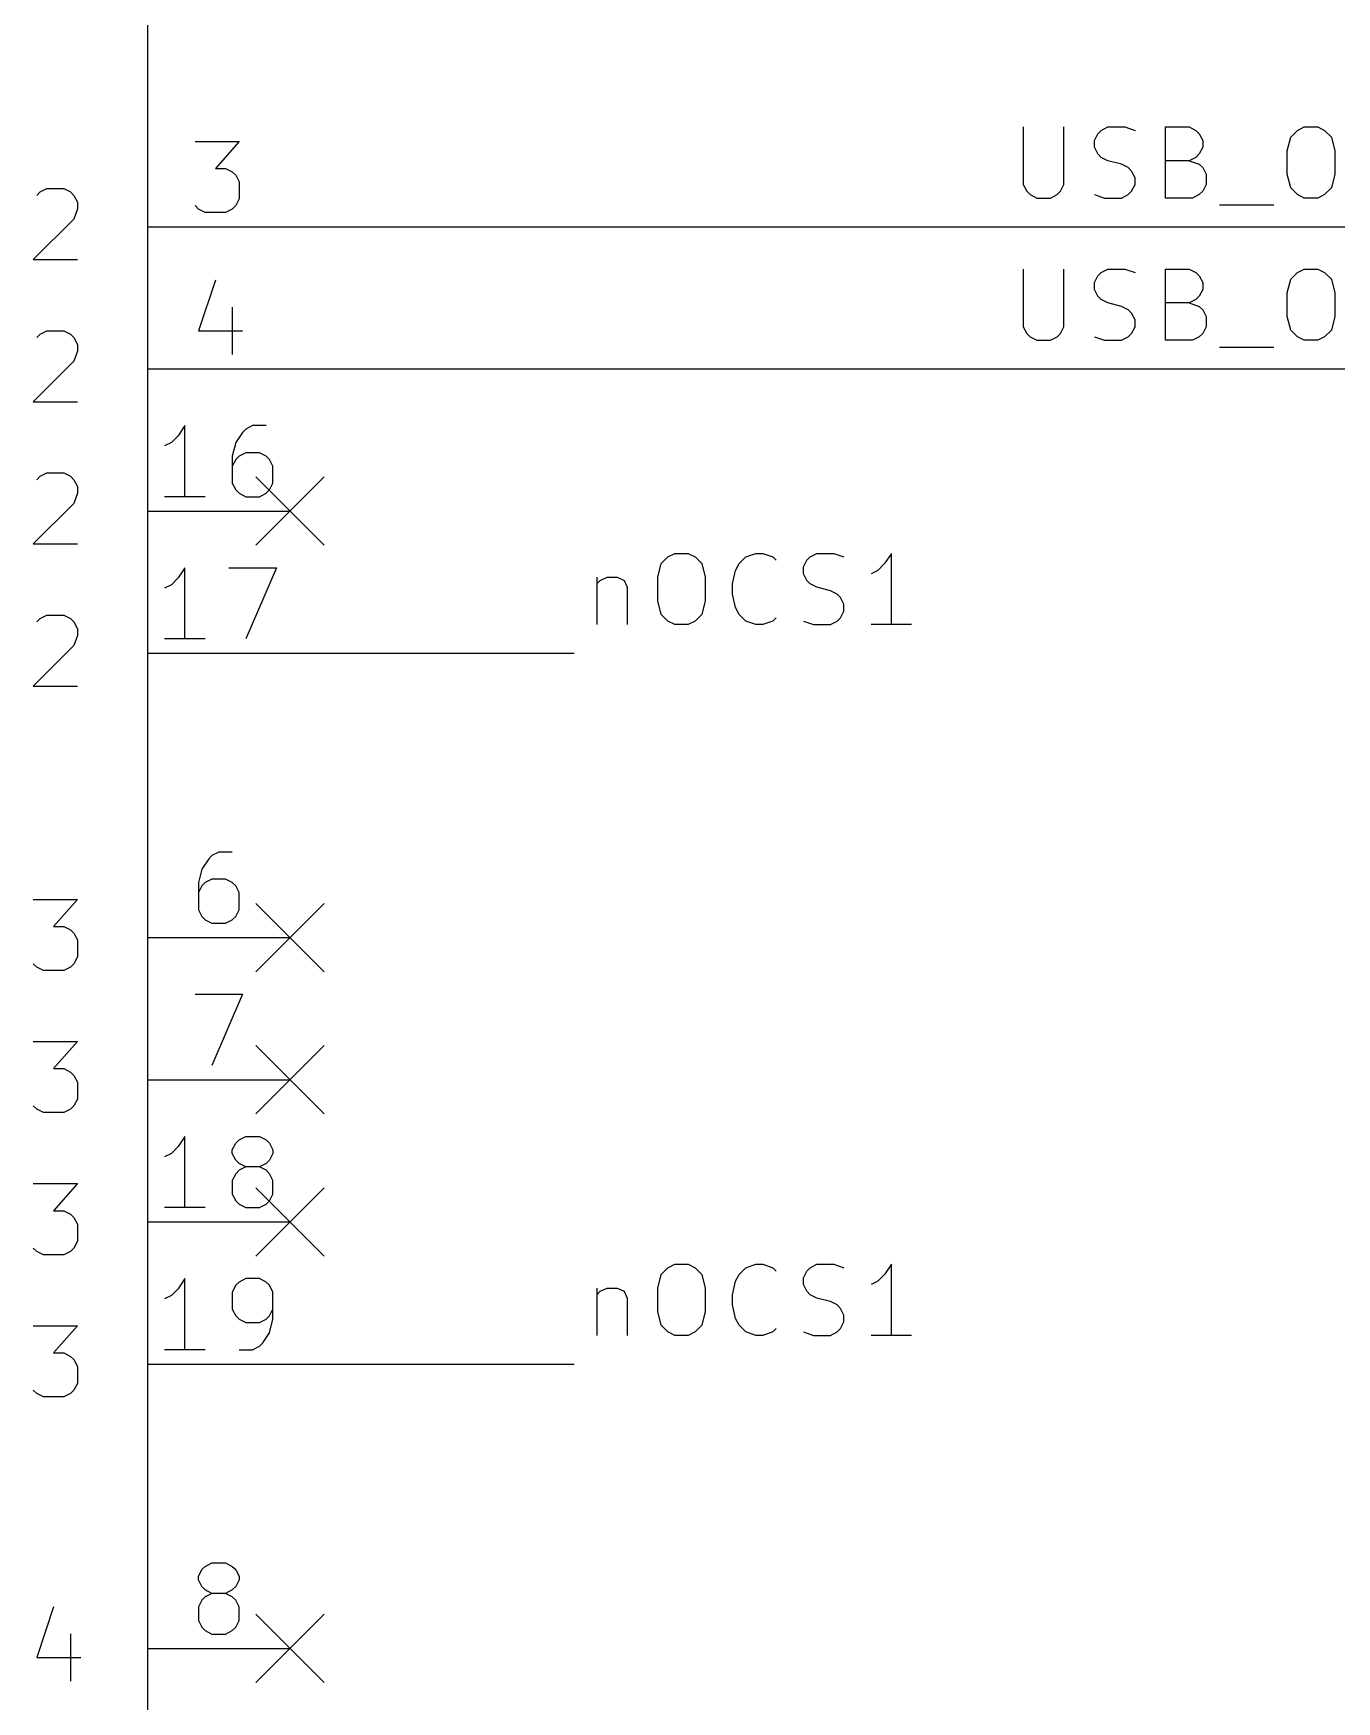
# Model space of a CAD drawing. Extents: x 0.4 to 11.3, y -7.9 to -0.4.
# Drawn here: x 8.22 to 9.136, y -4.887 to -3.714 of the extents above; entities that cross this region are included whole.
import ezdxf

# ---------------------------------------------------------------- set-up
doc = ezdxf.new("R2010")
doc.units = 0
doc.header["$MEASUREMENT"] = 0
for name, color, linetype in [('BLUE2', 5, 'CONTINUOUS'), ('CYAN2', 4, 'CONTINUOUS'), ('GRAY1', 251, 'CONTINUOUS'), ('GREEN3', 91, 'CONTINUOUS'), ('LYELLOW', 51, 'CONTINUOUS'), ('RED2', 1, 'CONTINUOUS'), ('RED3', 11, 'CONTINUOUS')]:
    doc.layers.add(name, color=color, linetype=linetype)

msp = doc.modelspace()

# ---------------------------------------------------------------- linework, layer by layer
at = {"layer": 'BLUE2', "linetype": 'CONTINUOUS'}
for p, q in [((8.376, -4.026), (8.424, -4.074)), ((8.424, -4.026), (8.376, -4.074)), ((8.376, -4.326), (8.424, -4.374)), ((8.424, -4.326), (8.376, -4.374)), ((8.376, -4.426), (8.424, -4.474)), ((8.424, -4.426), (8.376, -4.474)), ((8.376, -4.526), (8.424, -4.574)), ((8.424, -4.526), (8.376, -4.574)), ((8.376, -4.826), (8.424, -4.874)), ((8.424, -4.826), (8.376, -4.874))]:
    msp.add_line(p, q, dxfattribs=at)
at = {"layer": 'CYAN2', "linetype": 'CONTINUOUS'}
for p, q in [((8.2219, -3.8279), (8.2243, -3.8255)), ((8.2219, -3.8279), (8.2243, -3.8255)), ((8.2243, -3.8255), (8.229, -3.8231)), ((8.2243, -3.8255), (8.229, -3.8231)), ((8.229, -3.8231), (8.241, -3.8231)), ((8.229, -3.8231), (8.241, -3.8231)), ((8.241, -3.8231), (8.2457, -3.8255)), ((8.241, -3.8231), (8.2457, -3.8255)), ((8.2457, -3.8255), (8.2481, -3.8279)), ((8.2457, -3.8255), (8.2481, -3.8279)), ((8.2481, -3.8279), (8.2505, -3.8327)), ((8.2481, -3.8279), (8.2505, -3.8327)), ((8.2505, -3.8327), (8.2505, -3.8374)), ((8.2505, -3.8327), (8.2505, -3.8374)), ((8.2481, -3.8446), (8.2195, -3.8731)), ((8.2481, -3.8446), (8.2195, -3.8731)), ((8.2505, -3.8374), (8.2481, -3.8446)), ((8.2505, -3.8374), (8.2481, -3.8446)), ((8.2195, -3.8731), (8.2505, -3.8731)), ((8.2195, -3.8731), (8.2505, -3.8731)), ((8.2219, -3.9279), (8.2243, -3.9255)), ((8.2219, -3.9279), (8.2243, -3.9255)), ((8.2243, -3.9255), (8.229, -3.9231)), ((8.2243, -3.9255), (8.229, -3.9231)), ((8.229, -3.9231), (8.241, -3.9231)), ((8.229, -3.9231), (8.241, -3.9231)), ((8.241, -3.9231), (8.2457, -3.9255)), ((8.241, -3.9231), (8.2457, -3.9255)), ((8.2457, -3.9255), (8.2481, -3.9279)), ((8.2457, -3.9255), (8.2481, -3.9279)), ((8.2481, -3.9279), (8.2505, -3.9327)), ((8.2481, -3.9279), (8.2505, -3.9327)), ((8.2505, -3.9374), (8.2481, -3.9446)), ((8.2505, -3.9374), (8.2481, -3.9446)), ((8.2505, -3.9327), (8.2505, -3.9374)), ((8.2505, -3.9327), (8.2505, -3.9374)), ((8.2481, -3.9446), (8.2195, -3.9731)), ((8.2481, -3.9446), (8.2195, -3.9731)), ((8.2195, -3.9731), (8.2505, -3.9731)), ((8.2195, -3.9731), (8.2505, -3.9731)), ((8.2243, -4.0255), (8.229, -4.0231)), ((8.2243, -4.0255), (8.229, -4.0231)), ((8.229, -4.0231), (8.241, -4.0231)), ((8.229, -4.0231), (8.241, -4.0231)), ((8.241, -4.0231), (8.2457, -4.0255)), ((8.241, -4.0231), (8.2457, -4.0255)), ((8.2219, -4.0279), (8.2243, -4.0255)), ((8.2219, -4.0279), (8.2243, -4.0255)), ((8.2457, -4.0255), (8.2481, -4.0279)), ((8.2457, -4.0255), (8.2481, -4.0279)), ((8.2481, -4.0279), (8.2505, -4.0327)), ((8.2481, -4.0279), (8.2505, -4.0327)), ((8.2505, -4.0327), (8.2505, -4.0374)), ((8.2505, -4.0327), (8.2505, -4.0374)), ((8.2481, -4.0446), (8.2195, -4.0731)), ((8.2481, -4.0446), (8.2195, -4.0731)), ((8.2505, -4.0374), (8.2481, -4.0446)), ((8.2505, -4.0374), (8.2481, -4.0446)), ((8.2195, -4.0731), (8.2505, -4.0731)), ((8.2195, -4.0731), (8.2505, -4.0731)), ((8.2219, -4.1279), (8.2243, -4.1255)), ((8.2219, -4.1279), (8.2243, -4.1255)), ((8.2243, -4.1255), (8.229, -4.1231)), ((8.2243, -4.1255), (8.229, -4.1231)), ((8.229, -4.1231), (8.241, -4.1231)), ((8.229, -4.1231), (8.241, -4.1231)), ((8.241, -4.1231), (8.2457, -4.1255)), ((8.241, -4.1231), (8.2457, -4.1255)), ((8.2457, -4.1255), (8.2481, -4.1279)), ((8.2457, -4.1255), (8.2481, -4.1279)), ((8.2481, -4.1279), (8.2505, -4.1327)), ((8.2481, -4.1279), (8.2505, -4.1327)), ((8.2505, -4.1374), (8.2481, -4.1446)), ((8.2505, -4.1374), (8.2481, -4.1446)), ((8.2505, -4.1327), (8.2505, -4.1374)), ((8.2505, -4.1327), (8.2505, -4.1374)), ((8.2481, -4.1446), (8.2195, -4.1731)), ((8.2481, -4.1446), (8.2195, -4.1731)), ((8.2195, -4.1731), (8.2505, -4.1731)), ((8.2195, -4.1731), (8.2505, -4.1731)), ((8.2195, -4.3231), (8.2505, -4.3231)), ((8.2195, -4.3231), (8.2505, -4.3231)), ((8.2505, -4.3231), (8.2338, -4.3422)), ((8.2505, -4.3231), (8.2338, -4.3422)), ((8.2338, -4.3422), (8.241, -4.3422)), ((8.2338, -4.3422), (8.241, -4.3422)), ((8.241, -4.3422), (8.2457, -4.3446)), ((8.241, -4.3422), (8.2457, -4.3446)), ((8.2457, -4.3446), (8.2481, -4.3469)), ((8.2457, -4.3446), (8.2481, -4.3469)), ((8.2481, -4.3469), (8.2505, -4.3517)), ((8.2481, -4.3469), (8.2505, -4.3517)), ((8.2505, -4.3517), (8.2505, -4.3636)), ((8.2505, -4.3517), (8.2505, -4.3636)), ((8.2505, -4.3636), (8.2481, -4.3684)), ((8.2505, -4.3636), (8.2481, -4.3684)), ((8.2219, -4.3708), (8.2195, -4.3684)), ((8.2219, -4.3708), (8.2195, -4.3684)), ((8.2267, -4.3731), (8.2219, -4.3708)), ((8.2267, -4.3731), (8.2219, -4.3708)), ((8.241, -4.3731), (8.2267, -4.3731)), ((8.241, -4.3731), (8.2267, -4.3731)), ((8.2457, -4.3708), (8.241, -4.3731)), ((8.2457, -4.3708), (8.241, -4.3731)), ((8.2481, -4.3684), (8.2457, -4.3708)), ((8.2481, -4.3684), (8.2457, -4.3708)), ((8.2195, -4.4231), (8.2505, -4.4231)), ((8.2195, -4.4231), (8.2505, -4.4231)), ((8.2505, -4.4231), (8.2338, -4.4422)), ((8.2505, -4.4231), (8.2338, -4.4422)), ((8.2338, -4.4422), (8.241, -4.4422)), ((8.2338, -4.4422), (8.241, -4.4422)), ((8.241, -4.4422), (8.2457, -4.4446)), ((8.241, -4.4422), (8.2457, -4.4446)), ((8.2457, -4.4446), (8.2481, -4.4469)), ((8.2457, -4.4446), (8.2481, -4.4469)), ((8.2481, -4.4469), (8.2505, -4.4517)), ((8.2481, -4.4469), (8.2505, -4.4517)), ((8.2505, -4.4517), (8.2505, -4.4636)), ((8.2505, -4.4517), (8.2505, -4.4636)), ((8.2219, -4.4708), (8.2195, -4.4684)), ((8.2219, -4.4708), (8.2195, -4.4684)), ((8.2267, -4.4731), (8.2219, -4.4708)), ((8.2267, -4.4731), (8.2219, -4.4708)), ((8.2457, -4.4708), (8.241, -4.4731)), ((8.2457, -4.4708), (8.241, -4.4731)), ((8.2481, -4.4684), (8.2457, -4.4708)), ((8.2481, -4.4684), (8.2457, -4.4708)), ((8.2505, -4.4636), (8.2481, -4.4684)), ((8.2505, -4.4636), (8.2481, -4.4684)), ((8.241, -4.4731), (8.2267, -4.4731)), ((8.241, -4.4731), (8.2267, -4.4731)), ((8.2195, -4.5231), (8.2505, -4.5231)), ((8.2195, -4.5231), (8.2505, -4.5231)), ((8.2505, -4.5231), (8.2338, -4.5422)), ((8.2505, -4.5231), (8.2338, -4.5422)), ((8.2338, -4.5422), (8.241, -4.5422)), ((8.2338, -4.5422), (8.241, -4.5422)), ((8.241, -4.5422), (8.2457, -4.5446)), ((8.241, -4.5422), (8.2457, -4.5446)), ((8.2457, -4.5446), (8.2481, -4.5469)), ((8.2457, -4.5446), (8.2481, -4.5469)), ((8.2481, -4.5469), (8.2505, -4.5517)), ((8.2481, -4.5469), (8.2505, -4.5517)), ((8.2505, -4.5517), (8.2505, -4.5636)), ((8.2505, -4.5517), (8.2505, -4.5636)), ((8.2505, -4.5636), (8.2481, -4.5684)), ((8.2505, -4.5636), (8.2481, -4.5684)), ((8.2219, -4.5708), (8.2195, -4.5684)), ((8.2219, -4.5708), (8.2195, -4.5684)), ((8.2267, -4.5731), (8.2219, -4.5708)), ((8.2267, -4.5731), (8.2219, -4.5708)), ((8.241, -4.5731), (8.2267, -4.5731)), ((8.241, -4.5731), (8.2267, -4.5731)), ((8.2457, -4.5708), (8.241, -4.5731)), ((8.2457, -4.5708), (8.241, -4.5731)), ((8.2481, -4.5684), (8.2457, -4.5708)), ((8.2481, -4.5684), (8.2457, -4.5708)), ((8.2195, -4.6231), (8.2505, -4.6231)), ((8.2195, -4.6231), (8.2505, -4.6231)), ((8.2505, -4.6231), (8.2338, -4.6422)), ((8.2505, -4.6231), (8.2338, -4.6422)), ((8.2338, -4.6422), (8.241, -4.6422)), ((8.2338, -4.6422), (8.241, -4.6422)), ((8.241, -4.6422), (8.2457, -4.6446)), ((8.241, -4.6422), (8.2457, -4.6446)), ((8.2457, -4.6446), (8.2481, -4.6469)), ((8.2457, -4.6446), (8.2481, -4.6469)), ((8.2481, -4.6469), (8.2505, -4.6517)), ((8.2481, -4.6469), (8.2505, -4.6517)), ((8.2505, -4.6517), (8.2505, -4.6636)), ((8.2505, -4.6517), (8.2505, -4.6636)), ((8.2219, -4.6708), (8.2195, -4.6684)), ((8.2219, -4.6708), (8.2195, -4.6684)), ((8.2481, -4.6684), (8.2457, -4.6708)), ((8.2481, -4.6684), (8.2457, -4.6708)), ((8.2505, -4.6636), (8.2481, -4.6684)), ((8.2505, -4.6636), (8.2481, -4.6684)), ((8.2267, -4.6731), (8.2219, -4.6708)), ((8.2267, -4.6731), (8.2219, -4.6708)), ((8.241, -4.6731), (8.2267, -4.6731)), ((8.241, -4.6731), (8.2267, -4.6731)), ((8.2457, -4.6708), (8.241, -4.6731)), ((8.2457, -4.6708), (8.241, -4.6731)), ((8.2338, -4.8208), (8.2219, -4.8565)), ((8.2338, -4.8208), (8.2219, -4.8565)), ((8.2457, -4.8398), (8.2457, -4.8731)), ((8.2457, -4.8398), (8.2457, -4.8731)), ((8.2219, -4.8565), (8.2529, -4.8565)), ((8.2219, -4.8565), (8.2529, -4.8565))]:
    msp.add_line(p, q, dxfattribs=at)
at = {"layer": 'GRAY1', "linetype": 'CONTINUOUS'}
for p, q in [((8.916, -3.7798), (8.916, -3.8203)), ((8.9446, -3.8203), (8.9446, -3.7798)), ((8.966, -3.7893), (8.9684, -3.7846)), ((8.966, -3.7941), (8.966, -3.7893)), ((8.9684, -3.7846), (8.9708, -3.7822)), ((8.9708, -3.7822), (8.9755, -3.7798)), ((8.9755, -3.7798), (8.9874, -3.7798)), ((8.9874, -3.7798), (8.9946, -3.7822)), ((9.016, -3.8298), (9.016, -3.7798)), ((9.016, -3.7798), (9.0327, -3.7798)), ((9.0327, -3.7798), (9.0374, -3.7822)), ((9.0374, -3.7822), (9.0398, -3.7846)), ((9.0398, -3.7846), (9.0422, -3.7893)), ((9.0422, -3.7893), (9.0422, -3.7941)), ((9.1017, -3.7965), (9.1041, -3.7869)), ((9.1041, -3.7869), (9.1089, -3.7822)), ((9.1089, -3.7822), (9.1136, -3.7798)), ((9.1136, -3.7798), (9.1232, -3.7798)), ((9.1232, -3.7798), (9.1279, -3.7822)), ((9.1279, -3.7822), (9.1327, -3.7869)), ((9.1327, -3.7869), (9.1351, -3.7965)), ((8.9684, -3.7988), (8.966, -3.7941)), ((8.9708, -3.8012), (8.9684, -3.7988)), ((8.9755, -3.8036), (8.9708, -3.8012)), ((9.0374, -3.8012), (9.0327, -3.8036)), ((9.0398, -3.7988), (9.0374, -3.8012)), ((9.0422, -3.7941), (9.0398, -3.7988)), ((9.1017, -3.8131), (9.1017, -3.7965)), ((9.1351, -3.7965), (9.1351, -3.8131)), ((8.9851, -3.806), (8.9755, -3.8036)), ((8.9898, -3.8084), (8.9851, -3.806)), ((8.9922, -3.8108), (8.9898, -3.8084)), ((8.9946, -3.8155), (8.9922, -3.8108)), ((9.0327, -3.8036), (9.016, -3.8036)), ((9.0327, -3.8036), (9.0398, -3.806)), ((9.0398, -3.806), (9.0422, -3.8084)), ((9.0422, -3.8084), (9.0446, -3.8131)), ((9.0446, -3.8131), (9.0446, -3.8203)), ((9.1041, -3.8227), (9.1017, -3.8131)), ((9.1351, -3.8131), (9.1327, -3.8227)), ((8.916, -3.8203), (8.9184, -3.825)), ((8.9184, -3.825), (8.9208, -3.8274)), ((8.9398, -3.8274), (8.9422, -3.825)), ((8.9422, -3.825), (8.9446, -3.8203)), ((8.9898, -3.8274), (8.9922, -3.825)), ((8.9922, -3.825), (8.9946, -3.8203)), ((8.9946, -3.8203), (8.9946, -3.8155)), ((9.0422, -3.825), (9.0398, -3.8274)), ((9.0446, -3.8203), (9.0422, -3.825)), ((9.1089, -3.8274), (9.1041, -3.8227)), ((9.1327, -3.8227), (9.1279, -3.8274)), ((8.9208, -3.8274), (8.9255, -3.8298)), ((8.9255, -3.8298), (8.9351, -3.8298)), ((8.9351, -3.8298), (8.9398, -3.8274)), ((8.966, -3.8274), (8.9732, -3.8298)), ((8.9732, -3.8298), (8.9851, -3.8298)), ((8.9851, -3.8298), (8.9898, -3.8274)), ((9.0351, -3.8298), (9.016, -3.8298)), ((9.0398, -3.8274), (9.0351, -3.8298)), ((9.0541, -3.8346), (9.0922, -3.8346)), ((9.1136, -3.8298), (9.1089, -3.8274)), ((9.1232, -3.8298), (9.1136, -3.8298)), ((9.1279, -3.8274), (9.1232, -3.8298)), ((8.916, -3.8798), (8.916, -3.9203)), ((8.9446, -3.9203), (8.9446, -3.8798)), ((8.9684, -3.8846), (8.9708, -3.8822)), ((8.9708, -3.8822), (8.9755, -3.8798)), ((8.9755, -3.8798), (8.9874, -3.8798)), ((8.9874, -3.8798), (8.9946, -3.8822)), ((9.016, -3.9298), (9.016, -3.8798)), ((9.016, -3.8798), (9.0327, -3.8798)), ((9.0327, -3.8798), (9.0374, -3.8822)), ((9.0374, -3.8822), (9.0398, -3.8846)), ((9.1041, -3.8869), (9.1089, -3.8822)), ((9.1089, -3.8822), (9.1136, -3.8798)), ((9.1136, -3.8798), (9.1232, -3.8798)), ((9.1232, -3.8798), (9.1279, -3.8822)), ((9.1279, -3.8822), (9.1327, -3.8869)), ((8.966, -3.8893), (8.9684, -3.8846)), ((8.966, -3.8941), (8.966, -3.8893)), ((8.9684, -3.8988), (8.966, -3.8941)), ((9.0398, -3.8846), (9.0422, -3.8893)), ((9.0422, -3.8941), (9.0398, -3.8988)), ((9.0422, -3.8893), (9.0422, -3.8941)), ((9.1017, -3.8965), (9.1041, -3.8869)), ((9.1327, -3.8869), (9.1351, -3.8965)), ((8.9708, -3.9012), (8.9684, -3.8988)), ((8.9755, -3.9036), (8.9708, -3.9012)), ((8.9851, -3.906), (8.9755, -3.9036)), ((8.9898, -3.9084), (8.9851, -3.906)), ((9.0327, -3.9036), (9.016, -3.9036)), ((9.0374, -3.9012), (9.0327, -3.9036)), ((9.0327, -3.9036), (9.0398, -3.906)), ((9.0398, -3.8988), (9.0374, -3.9012)), ((9.0398, -3.906), (9.0422, -3.9084)), ((9.1017, -3.9131), (9.1017, -3.8965)), ((9.1351, -3.8965), (9.1351, -3.9131)), ((8.9922, -3.9108), (8.9898, -3.9084)), ((8.9946, -3.9155), (8.9922, -3.9108)), ((8.9946, -3.9203), (8.9946, -3.9155)), ((9.0422, -3.9084), (9.0446, -3.9131)), ((9.0446, -3.9131), (9.0446, -3.9203)), ((9.1041, -3.9227), (9.1017, -3.9131)), ((9.1351, -3.9131), (9.1327, -3.9227)), ((8.916, -3.9203), (8.9184, -3.925)), ((8.9184, -3.925), (8.9208, -3.9274)), ((8.9208, -3.9274), (8.9255, -3.9298)), ((8.9255, -3.9298), (8.9351, -3.9298)), ((8.9351, -3.9298), (8.9398, -3.9274)), ((8.9398, -3.9274), (8.9422, -3.925)), ((8.9422, -3.925), (8.9446, -3.9203)), ((8.966, -3.9274), (8.9732, -3.9298)), ((8.9732, -3.9298), (8.9851, -3.9298)), ((8.9851, -3.9298), (8.9898, -3.9274)), ((8.9898, -3.9274), (8.9922, -3.925)), ((8.9922, -3.925), (8.9946, -3.9203)), ((9.0351, -3.9298), (9.016, -3.9298)), ((9.0398, -3.9274), (9.0351, -3.9298)), ((9.0422, -3.925), (9.0398, -3.9274)), ((9.0446, -3.9203), (9.0422, -3.925)), ((9.1089, -3.9274), (9.1041, -3.9227)), ((9.1136, -3.9298), (9.1089, -3.9274)), ((9.1232, -3.9298), (9.1136, -3.9298)), ((9.1279, -3.9274), (9.1232, -3.9298)), ((9.1327, -3.9227), (9.1279, -3.9274)), ((9.0541, -3.9346), (9.0922, -3.9346)), ((8.6612, -4.0869), (8.666, -4.0822)), ((8.666, -4.0822), (8.6708, -4.0798)), ((8.6708, -4.0798), (8.6803, -4.0798)), ((8.6803, -4.0798), (8.6851, -4.0822)), ((8.6851, -4.0822), (8.6898, -4.0869)), ((8.716, -4.0869), (8.7208, -4.0822)), ((8.7208, -4.0822), (8.7279, -4.0798)), ((8.7279, -4.0798), (8.7327, -4.0798)), ((8.7327, -4.0798), (8.7398, -4.0822)), ((8.7398, -4.0822), (8.7422, -4.0846)), ((8.7636, -4.0846), (8.766, -4.0822)), ((8.766, -4.0822), (8.7708, -4.0798)), ((8.7708, -4.0798), (8.7827, -4.0798)), ((8.7827, -4.0798), (8.7898, -4.0822)), ((8.8232, -4.0798), (8.8184, -4.0869)), ((8.8232, -4.1298), (8.8232, -4.0798)), ((8.6589, -4.0965), (8.6612, -4.0869)), ((8.6898, -4.0869), (8.6922, -4.0965)), ((8.7113, -4.1012), (8.7136, -4.0917)), ((8.7136, -4.0917), (8.716, -4.0869)), ((8.7613, -4.0893), (8.7636, -4.0846)), ((8.7613, -4.0941), (8.7613, -4.0893)), ((8.7636, -4.0988), (8.7613, -4.0941)), ((8.8136, -4.0917), (8.8089, -4.0941)), ((8.8184, -4.0869), (8.8136, -4.0917)), ((8.616, -4.0965), (8.616, -4.1298)), ((8.616, -4.1012), (8.6184, -4.0988)), ((8.6184, -4.0988), (8.6232, -4.0965)), ((8.6232, -4.0965), (8.6303, -4.0965)), ((8.6303, -4.0965), (8.6351, -4.0988)), ((8.6351, -4.0988), (8.6374, -4.1036)), ((8.6374, -4.1036), (8.6374, -4.1298)), ((8.6589, -4.1131), (8.6589, -4.0965)), ((8.6922, -4.0965), (8.6922, -4.1131)), ((8.7113, -4.1084), (8.7113, -4.1012)), ((8.766, -4.1012), (8.7636, -4.0988)), ((8.7708, -4.1036), (8.766, -4.1012)), ((8.7803, -4.106), (8.7708, -4.1036)), ((8.7851, -4.1084), (8.7803, -4.106)), ((8.6612, -4.1227), (8.6589, -4.1131)), ((8.6922, -4.1131), (8.6898, -4.1227)), ((8.7136, -4.1179), (8.7113, -4.1084)), ((8.716, -4.1227), (8.7136, -4.1179)), ((8.7874, -4.1108), (8.7851, -4.1084)), ((8.7898, -4.1155), (8.7874, -4.1108)), ((8.7898, -4.1203), (8.7898, -4.1155)), ((8.666, -4.1274), (8.6612, -4.1227)), ((8.6708, -4.1298), (8.666, -4.1274)), ((8.6803, -4.1298), (8.6708, -4.1298)), ((8.6851, -4.1274), (8.6803, -4.1298)), ((8.6898, -4.1227), (8.6851, -4.1274)), ((8.7208, -4.1274), (8.716, -4.1227)), ((8.7279, -4.1298), (8.7208, -4.1274)), ((8.7327, -4.1298), (8.7279, -4.1298)), ((8.7398, -4.1274), (8.7327, -4.1298)), ((8.7422, -4.125), (8.7398, -4.1274)), ((8.7613, -4.1274), (8.7684, -4.1298)), ((8.7684, -4.1298), (8.7803, -4.1298)), ((8.7803, -4.1298), (8.7851, -4.1274)), ((8.7851, -4.1274), (8.7874, -4.125)), ((8.7874, -4.125), (8.7898, -4.1203)), ((8.8374, -4.1298), (8.8089, -4.1298)), ((8.6589, -4.5965), (8.6612, -4.5869)), ((8.6612, -4.5869), (8.666, -4.5822)), ((8.666, -4.5822), (8.6708, -4.5798)), ((8.6708, -4.5798), (8.6803, -4.5798)), ((8.6803, -4.5798), (8.6851, -4.5822)), ((8.6851, -4.5822), (8.6898, -4.5869)), ((8.6898, -4.5869), (8.6922, -4.5965)), ((8.7136, -4.5917), (8.716, -4.5869)), ((8.716, -4.5869), (8.7208, -4.5822)), ((8.7208, -4.5822), (8.7279, -4.5798)), ((8.7279, -4.5798), (8.7327, -4.5798)), ((8.7327, -4.5798), (8.7398, -4.5822)), ((8.7398, -4.5822), (8.7422, -4.5846)), ((8.7613, -4.5893), (8.7636, -4.5846)), ((8.7636, -4.5846), (8.766, -4.5822)), ((8.766, -4.5822), (8.7708, -4.5798)), ((8.7708, -4.5798), (8.7827, -4.5798)), ((8.7827, -4.5798), (8.7898, -4.5822)), ((8.8184, -4.5869), (8.8136, -4.5917)), ((8.8232, -4.5798), (8.8184, -4.5869)), ((8.8232, -4.6298), (8.8232, -4.5798)), ((8.616, -4.5965), (8.616, -4.6298)), ((8.616, -4.6012), (8.6184, -4.5988)), ((8.6184, -4.5988), (8.6232, -4.5965)), ((8.6232, -4.5965), (8.6303, -4.5965)), ((8.6303, -4.5965), (8.6351, -4.5988)), ((8.6351, -4.5988), (8.6374, -4.6036)), ((8.6589, -4.6131), (8.6589, -4.5965)), ((8.6922, -4.5965), (8.6922, -4.6131)), ((8.7113, -4.6012), (8.7136, -4.5917)), ((8.7613, -4.5941), (8.7613, -4.5893)), ((8.7636, -4.5988), (8.7613, -4.5941)), ((8.766, -4.6012), (8.7636, -4.5988)), ((8.8136, -4.5917), (8.8089, -4.5941)), ((8.6374, -4.6036), (8.6374, -4.6298)), ((8.7113, -4.6084), (8.7113, -4.6012)), ((8.7136, -4.6179), (8.7113, -4.6084)), ((8.7708, -4.6036), (8.766, -4.6012)), ((8.7803, -4.606), (8.7708, -4.6036)), ((8.7851, -4.6084), (8.7803, -4.606)), ((8.7874, -4.6108), (8.7851, -4.6084)), ((8.7898, -4.6155), (8.7874, -4.6108)), ((8.6612, -4.6227), (8.6589, -4.6131)), ((8.666, -4.6274), (8.6612, -4.6227)), ((8.6898, -4.6227), (8.6851, -4.6274)), ((8.6922, -4.6131), (8.6898, -4.6227)), ((8.716, -4.6227), (8.7136, -4.6179)), ((8.7208, -4.6274), (8.716, -4.6227)), ((8.7874, -4.625), (8.7898, -4.6203)), ((8.7898, -4.6203), (8.7898, -4.6155)), ((8.6708, -4.6298), (8.666, -4.6274)), ((8.6803, -4.6298), (8.6708, -4.6298)), ((8.6851, -4.6274), (8.6803, -4.6298)), ((8.7279, -4.6298), (8.7208, -4.6274)), ((8.7327, -4.6298), (8.7279, -4.6298)), ((8.7398, -4.6274), (8.7327, -4.6298)), ((8.7422, -4.625), (8.7398, -4.6274)), ((8.7613, -4.6274), (8.7684, -4.6298)), ((8.7684, -4.6298), (8.7803, -4.6298)), ((8.7803, -4.6298), (8.7851, -4.6274)), ((8.7851, -4.6274), (8.7874, -4.625)), ((8.8374, -4.6298), (8.8089, -4.6298))]:
    msp.add_line(p, q, dxfattribs=at)
at = {"layer": 'GREEN3', "linetype": 'CONTINUOUS'}
for p, q in [((8.4, -3.85), (9.6, -3.85)), ((8.4, -3.95), (9.5, -3.95)), ((8.4, -4.15), (8.6, -4.15)), ((8.4, -4.65), (8.6, -4.65))]:
    msp.add_line(p, q, dxfattribs=at)
at = {"layer": 'LYELLOW', "linetype": 'CONTINUOUS'}
msp.add_line((8.3, -5.65), (8.3, -2.85), dxfattribs=at)
at = {"layer": 'RED2', "linetype": 'CONTINUOUS'}
for p, q in [((8.3, -5.65), (8.3, -2.85)), ((8.3, -3.85), (8.4, -3.85)), ((8.3, -3.85), (8.4, -3.85)), ((8.3, -3.95), (8.4, -3.95)), ((8.3, -3.95), (8.4, -3.95)), ((8.3, -4.05), (8.4, -4.05)), ((8.3, -4.05), (8.4, -4.05)), ((8.3, -4.15), (8.4, -4.15)), ((8.3, -4.15), (8.4, -4.15)), ((8.3, -4.35), (8.4, -4.35)), ((8.3, -4.35), (8.4, -4.35)), ((8.3, -4.45), (8.4, -4.45)), ((8.3, -4.45), (8.4, -4.45)), ((8.3, -4.55), (8.4, -4.55)), ((8.3, -4.55), (8.4, -4.55)), ((8.3, -4.65), (8.4, -4.65)), ((8.3, -4.65), (8.4, -4.65)), ((8.3, -4.85), (8.4, -4.85)), ((8.3, -4.85), (8.4, -4.85))]:
    msp.add_line(p, q, dxfattribs=at)
at = {"layer": 'RED3', "linetype": 'CONTINUOUS'}
for p, q in [((8.3333, -3.7899), (8.3643, -3.7899)), ((8.3333, -3.7899), (8.3643, -3.7899)), ((8.3643, -3.7899), (8.3476, -3.8089)), ((8.3643, -3.7899), (8.3476, -3.8089)), ((8.3476, -3.8089), (8.3548, -3.8089)), ((8.3476, -3.8089), (8.3548, -3.8089)), ((8.3548, -3.8089), (8.3595, -3.8113)), ((8.3548, -3.8089), (8.3595, -3.8113)), ((8.3595, -3.8113), (8.3619, -3.8137)), ((8.3595, -3.8113), (8.3619, -3.8137)), ((8.3619, -3.8137), (8.3643, -3.8184)), ((8.3619, -3.8137), (8.3643, -3.8184)), ((8.3643, -3.8184), (8.3643, -3.8304)), ((8.3643, -3.8184), (8.3643, -3.8304)), ((8.3357, -3.8375), (8.3333, -3.8351)), ((8.3357, -3.8375), (8.3333, -3.8351)), ((8.3619, -3.8351), (8.3595, -3.8375)), ((8.3619, -3.8351), (8.3595, -3.8375)), ((8.3643, -3.8304), (8.3619, -3.8351)), ((8.3643, -3.8304), (8.3619, -3.8351)), ((8.3405, -3.8399), (8.3357, -3.8375)), ((8.3405, -3.8399), (8.3357, -3.8375)), ((8.3548, -3.8399), (8.3405, -3.8399)), ((8.3548, -3.8399), (8.3405, -3.8399)), ((8.3595, -3.8375), (8.3548, -3.8399)), ((8.3595, -3.8375), (8.3548, -3.8399)), ((8.3476, -3.8875), (8.3357, -3.9232)), ((8.3476, -3.8875), (8.3357, -3.9232)), ((8.3595, -3.9065), (8.3595, -3.9399)), ((8.3595, -3.9065), (8.3595, -3.9399)), ((8.3357, -3.9232), (8.3667, -3.9232)), ((8.3357, -3.9232), (8.3667, -3.9232)), ((8.3262, -3.9899), (8.3214, -3.997)), ((8.3262, -3.9899), (8.3214, -3.997)), ((8.3262, -4.0399), (8.3262, -3.9899)), ((8.3262, -4.0399), (8.3262, -3.9899)), ((8.3738, -3.9899), (8.369, -3.9923)), ((8.3738, -3.9899), (8.369, -3.9923)), ((8.3833, -3.9899), (8.3738, -3.9899)), ((8.3833, -3.9899), (8.3738, -3.9899)), ((8.3214, -3.997), (8.3167, -4.0018)), ((8.3214, -3.997), (8.3167, -4.0018)), ((8.3667, -3.9946), (8.3619, -4.0018)), ((8.3667, -3.9946), (8.3619, -4.0018)), ((8.369, -3.9923), (8.3667, -3.9946)), ((8.369, -3.9923), (8.3667, -3.9946)), ((8.3167, -4.0018), (8.3119, -4.0042)), ((8.3167, -4.0018), (8.3119, -4.0042)), ((8.3619, -4.0018), (8.3595, -4.0113)), ((8.3619, -4.0018), (8.3595, -4.0113)), ((8.3595, -4.0113), (8.3595, -4.0304)), ((8.3595, -4.0113), (8.3595, -4.0304)), ((8.3643, -4.0113), (8.3619, -4.0137)), ((8.3643, -4.0113), (8.3619, -4.0137)), ((8.369, -4.0089), (8.3643, -4.0113)), ((8.369, -4.0089), (8.3643, -4.0113)), ((8.3786, -4.0089), (8.369, -4.0089)), ((8.3786, -4.0089), (8.369, -4.0089)), ((8.3833, -4.0113), (8.3786, -4.0089)), ((8.3833, -4.0113), (8.3786, -4.0089)), ((8.3857, -4.0137), (8.3833, -4.0113)), ((8.3857, -4.0137), (8.3833, -4.0113)), ((8.3619, -4.0137), (8.3595, -4.0184)), ((8.3619, -4.0137), (8.3595, -4.0184)), ((8.3881, -4.0184), (8.3857, -4.0137)), ((8.3881, -4.0184), (8.3857, -4.0137)), ((8.3881, -4.0304), (8.3881, -4.0184)), ((8.3881, -4.0304), (8.3881, -4.0184)), ((8.3595, -4.0304), (8.3619, -4.0351)), ((8.3595, -4.0304), (8.3619, -4.0351)), ((8.3619, -4.0351), (8.3643, -4.0375)), ((8.3619, -4.0351), (8.3643, -4.0375)), ((8.3833, -4.0375), (8.3857, -4.0351)), ((8.3833, -4.0375), (8.3857, -4.0351)), ((8.3857, -4.0351), (8.3881, -4.0304)), ((8.3857, -4.0351), (8.3881, -4.0304)), ((8.3405, -4.0399), (8.3119, -4.0399)), ((8.3405, -4.0399), (8.3119, -4.0399)), ((8.3643, -4.0375), (8.369, -4.0399)), ((8.3643, -4.0375), (8.369, -4.0399)), ((8.369, -4.0399), (8.3786, -4.0399)), ((8.369, -4.0399), (8.3786, -4.0399)), ((8.3786, -4.0399), (8.3833, -4.0375)), ((8.3786, -4.0399), (8.3833, -4.0375)), ((8.3262, -4.0899), (8.3214, -4.097)), ((8.3262, -4.0899), (8.3214, -4.097)), ((8.3262, -4.1399), (8.3262, -4.0899)), ((8.3262, -4.1399), (8.3262, -4.0899)), ((8.3571, -4.0899), (8.3905, -4.0899)), ((8.3571, -4.0899), (8.3905, -4.0899)), ((8.3905, -4.0899), (8.369, -4.1399)), ((8.3905, -4.0899), (8.369, -4.1399)), ((8.3167, -4.1018), (8.3119, -4.1042)), ((8.3167, -4.1018), (8.3119, -4.1042)), ((8.3214, -4.097), (8.3167, -4.1018)), ((8.3214, -4.097), (8.3167, -4.1018)), ((8.3405, -4.1399), (8.3119, -4.1399)), ((8.3405, -4.1399), (8.3119, -4.1399)), ((8.3429, -4.2946), (8.3381, -4.3018)), ((8.3429, -4.2946), (8.3381, -4.3018)), ((8.3452, -4.2923), (8.3429, -4.2946)), ((8.3452, -4.2923), (8.3429, -4.2946)), ((8.35, -4.2899), (8.3452, -4.2923)), ((8.35, -4.2899), (8.3452, -4.2923)), ((8.3595, -4.2899), (8.35, -4.2899)), ((8.3595, -4.2899), (8.35, -4.2899)), ((8.3381, -4.3018), (8.3357, -4.3113)), ((8.3381, -4.3018), (8.3357, -4.3113)), ((8.3357, -4.3113), (8.3357, -4.3304)), ((8.3357, -4.3113), (8.3357, -4.3304)), ((8.3381, -4.3137), (8.3357, -4.3184)), ((8.3381, -4.3137), (8.3357, -4.3184)), ((8.3405, -4.3113), (8.3381, -4.3137)), ((8.3405, -4.3113), (8.3381, -4.3137)), ((8.3452, -4.3089), (8.3405, -4.3113)), ((8.3452, -4.3089), (8.3405, -4.3113)), ((8.3548, -4.3089), (8.3452, -4.3089)), ((8.3548, -4.3089), (8.3452, -4.3089)), ((8.3595, -4.3113), (8.3548, -4.3089)), ((8.3595, -4.3113), (8.3548, -4.3089)), ((8.3619, -4.3137), (8.3595, -4.3113)), ((8.3619, -4.3137), (8.3595, -4.3113)), ((8.3643, -4.3184), (8.3619, -4.3137)), ((8.3643, -4.3184), (8.3619, -4.3137)), ((8.3643, -4.3304), (8.3643, -4.3184)), ((8.3643, -4.3304), (8.3643, -4.3184)), ((8.3357, -4.3304), (8.3381, -4.3351)), ((8.3357, -4.3304), (8.3381, -4.3351)), ((8.3381, -4.3351), (8.3405, -4.3375)), ((8.3381, -4.3351), (8.3405, -4.3375)), ((8.3405, -4.3375), (8.3452, -4.3399)), ((8.3405, -4.3375), (8.3452, -4.3399)), ((8.3452, -4.3399), (8.3548, -4.3399)), ((8.3452, -4.3399), (8.3548, -4.3399)), ((8.3548, -4.3399), (8.3595, -4.3375)), ((8.3548, -4.3399), (8.3595, -4.3375)), ((8.3595, -4.3375), (8.3619, -4.3351)), ((8.3595, -4.3375), (8.3619, -4.3351)), ((8.3619, -4.3351), (8.3643, -4.3304)), ((8.3619, -4.3351), (8.3643, -4.3304)), ((8.3333, -4.3899), (8.3667, -4.3899)), ((8.3333, -4.3899), (8.3667, -4.3899)), ((8.3667, -4.3899), (8.3452, -4.4399)), ((8.3667, -4.3899), (8.3452, -4.4399)), ((8.3262, -4.4899), (8.3214, -4.497)), ((8.3262, -4.4899), (8.3214, -4.497)), ((8.3262, -4.5399), (8.3262, -4.4899)), ((8.3262, -4.5399), (8.3262, -4.4899)), ((8.3619, -4.4946), (8.3643, -4.4923)), ((8.3619, -4.4946), (8.3643, -4.4923)), ((8.3643, -4.4923), (8.369, -4.4899)), ((8.3643, -4.4923), (8.369, -4.4899)), ((8.369, -4.4899), (8.3786, -4.4899)), ((8.369, -4.4899), (8.3786, -4.4899)), ((8.3786, -4.4899), (8.3833, -4.4923)), ((8.3786, -4.4899), (8.3833, -4.4923)), ((8.3833, -4.4923), (8.3857, -4.4946)), ((8.3833, -4.4923), (8.3857, -4.4946)), ((8.3167, -4.5018), (8.3119, -4.5042)), ((8.3167, -4.5018), (8.3119, -4.5042)), ((8.3214, -4.497), (8.3167, -4.5018)), ((8.3214, -4.497), (8.3167, -4.5018)), ((8.3595, -4.4994), (8.3619, -4.4946)), ((8.3595, -4.4994), (8.3619, -4.4946)), ((8.3595, -4.5018), (8.3595, -4.4994)), ((8.3595, -4.5018), (8.3595, -4.4994)), ((8.3619, -4.5065), (8.3595, -4.5018)), ((8.3619, -4.5065), (8.3595, -4.5018)), ((8.3857, -4.4946), (8.3881, -4.4994)), ((8.3857, -4.4946), (8.3881, -4.4994)), ((8.3881, -4.5018), (8.3857, -4.5065)), ((8.3881, -4.5018), (8.3857, -4.5065)), ((8.3881, -4.4994), (8.3881, -4.5018)), ((8.3881, -4.4994), (8.3881, -4.5018)), ((8.3619, -4.5161), (8.3595, -4.5208)), ((8.3619, -4.5161), (8.3595, -4.5208)), ((8.3643, -4.5089), (8.3619, -4.5065)), ((8.3643, -4.5089), (8.3619, -4.5065)), ((8.3643, -4.5137), (8.3619, -4.5161)), ((8.3643, -4.5137), (8.3619, -4.5161)), ((8.369, -4.5113), (8.3643, -4.5089)), ((8.369, -4.5113), (8.3643, -4.5089)), ((8.369, -4.5113), (8.3643, -4.5137)), ((8.369, -4.5113), (8.3643, -4.5137)), ((8.3786, -4.5113), (8.369, -4.5113)), ((8.3786, -4.5113), (8.369, -4.5113)), ((8.3833, -4.5089), (8.3786, -4.5113)), ((8.3833, -4.5089), (8.3786, -4.5113)), ((8.3833, -4.5137), (8.3786, -4.5113)), ((8.3833, -4.5137), (8.3786, -4.5113)), ((8.3857, -4.5065), (8.3833, -4.5089)), ((8.3857, -4.5065), (8.3833, -4.5089)), ((8.3857, -4.5161), (8.3833, -4.5137)), ((8.3857, -4.5161), (8.3833, -4.5137)), ((8.3881, -4.5208), (8.3857, -4.5161)), ((8.3881, -4.5208), (8.3857, -4.5161)), ((8.3595, -4.5208), (8.3595, -4.5304)), ((8.3595, -4.5208), (8.3595, -4.5304)), ((8.3881, -4.5304), (8.3881, -4.5208)), ((8.3881, -4.5304), (8.3881, -4.5208)), ((8.3405, -4.5399), (8.3119, -4.5399)), ((8.3405, -4.5399), (8.3119, -4.5399)), ((8.3595, -4.5304), (8.3619, -4.5351)), ((8.3595, -4.5304), (8.3619, -4.5351)), ((8.3619, -4.5351), (8.3643, -4.5375)), ((8.3619, -4.5351), (8.3643, -4.5375)), ((8.3643, -4.5375), (8.369, -4.5399)), ((8.3643, -4.5375), (8.369, -4.5399)), ((8.369, -4.5399), (8.3786, -4.5399)), ((8.369, -4.5399), (8.3786, -4.5399)), ((8.3786, -4.5399), (8.3833, -4.5375)), ((8.3786, -4.5399), (8.3833, -4.5375)), ((8.3833, -4.5375), (8.3857, -4.5351)), ((8.3833, -4.5375), (8.3857, -4.5351)), ((8.3857, -4.5351), (8.3881, -4.5304)), ((8.3857, -4.5351), (8.3881, -4.5304)), ((8.3214, -4.597), (8.3167, -4.6018)), ((8.3214, -4.597), (8.3167, -4.6018)), ((8.3262, -4.5899), (8.3214, -4.597)), ((8.3262, -4.5899), (8.3214, -4.597)), ((8.3262, -4.6399), (8.3262, -4.5899)), ((8.3262, -4.6399), (8.3262, -4.5899)), ((8.3619, -4.5946), (8.3595, -4.5994)), ((8.3619, -4.5946), (8.3595, -4.5994)), ((8.3595, -4.5994), (8.3595, -4.6113)), ((8.3595, -4.5994), (8.3595, -4.6113)), ((8.3643, -4.5923), (8.3619, -4.5946)), ((8.3643, -4.5923), (8.3619, -4.5946)), ((8.369, -4.5899), (8.3643, -4.5923)), ((8.369, -4.5899), (8.3643, -4.5923)), ((8.3786, -4.5899), (8.369, -4.5899)), ((8.3786, -4.5899), (8.369, -4.5899)), ((8.3833, -4.5923), (8.3786, -4.5899)), ((8.3833, -4.5923), (8.3786, -4.5899)), ((8.3857, -4.5946), (8.3833, -4.5923)), ((8.3857, -4.5946), (8.3833, -4.5923)), ((8.3881, -4.5994), (8.3857, -4.5946)), ((8.3881, -4.5994), (8.3857, -4.5946)), ((8.3881, -4.6184), (8.3881, -4.5994)), ((8.3881, -4.6184), (8.3881, -4.5994)), ((8.3167, -4.6018), (8.3119, -4.6042)), ((8.3167, -4.6018), (8.3119, -4.6042)), ((8.3595, -4.6113), (8.3619, -4.6161)), ((8.3595, -4.6113), (8.3619, -4.6161)), ((8.3857, -4.6161), (8.3881, -4.6113)), ((8.3857, -4.6161), (8.3881, -4.6113)), ((8.3619, -4.6161), (8.3643, -4.6184)), ((8.3619, -4.6161), (8.3643, -4.6184)), ((8.3643, -4.6184), (8.369, -4.6208)), ((8.3643, -4.6184), (8.369, -4.6208)), ((8.369, -4.6208), (8.3786, -4.6208)), ((8.369, -4.6208), (8.3786, -4.6208)), ((8.3786, -4.6208), (8.3833, -4.6184)), ((8.3786, -4.6208), (8.3833, -4.6184)), ((8.3833, -4.6184), (8.3857, -4.6161)), ((8.3833, -4.6184), (8.3857, -4.6161)), ((8.3857, -4.628), (8.3881, -4.6184)), ((8.3857, -4.628), (8.3881, -4.6184)), ((8.3786, -4.6375), (8.3809, -4.6351)), ((8.3786, -4.6375), (8.3809, -4.6351)), ((8.3809, -4.6351), (8.3857, -4.628)), ((8.3809, -4.6351), (8.3857, -4.628)), ((8.3405, -4.6399), (8.3119, -4.6399)), ((8.3405, -4.6399), (8.3119, -4.6399)), ((8.3643, -4.6399), (8.3738, -4.6399)), ((8.3643, -4.6399), (8.3738, -4.6399)), ((8.3738, -4.6399), (8.3786, -4.6375)), ((8.3738, -4.6399), (8.3786, -4.6375)), ((8.3357, -4.7994), (8.3381, -4.7946)), ((8.3357, -4.7994), (8.3381, -4.7946)), ((8.3357, -4.8018), (8.3357, -4.7994)), ((8.3357, -4.8018), (8.3357, -4.7994)), ((8.3381, -4.7946), (8.3405, -4.7923)), ((8.3381, -4.7946), (8.3405, -4.7923)), ((8.3405, -4.7923), (8.3452, -4.7899)), ((8.3405, -4.7923), (8.3452, -4.7899)), ((8.3452, -4.7899), (8.3548, -4.7899)), ((8.3452, -4.7899), (8.3548, -4.7899)), ((8.3548, -4.7899), (8.3595, -4.7923)), ((8.3548, -4.7899), (8.3595, -4.7923)), ((8.3595, -4.7923), (8.3619, -4.7946)), ((8.3595, -4.7923), (8.3619, -4.7946)), ((8.3619, -4.7946), (8.3643, -4.7994)), ((8.3619, -4.7946), (8.3643, -4.7994)), ((8.3643, -4.7994), (8.3643, -4.8018)), ((8.3643, -4.7994), (8.3643, -4.8018)), ((8.3381, -4.8065), (8.3357, -4.8018)), ((8.3381, -4.8065), (8.3357, -4.8018)), ((8.3405, -4.8089), (8.3381, -4.8065)), ((8.3405, -4.8089), (8.3381, -4.8065)), ((8.3452, -4.8113), (8.3405, -4.8089)), ((8.3452, -4.8113), (8.3405, -4.8089)), ((8.3452, -4.8113), (8.3405, -4.8137)), ((8.3452, -4.8113), (8.3405, -4.8137)), ((8.3548, -4.8113), (8.3452, -4.8113)), ((8.3548, -4.8113), (8.3452, -4.8113)), ((8.3595, -4.8089), (8.3548, -4.8113)), ((8.3595, -4.8089), (8.3548, -4.8113)), ((8.3595, -4.8137), (8.3548, -4.8113)), ((8.3595, -4.8137), (8.3548, -4.8113)), ((8.3619, -4.8065), (8.3595, -4.8089)), ((8.3619, -4.8065), (8.3595, -4.8089)), ((8.3643, -4.8018), (8.3619, -4.8065)), ((8.3643, -4.8018), (8.3619, -4.8065)), ((8.3381, -4.8161), (8.3357, -4.8208)), ((8.3381, -4.8161), (8.3357, -4.8208)), ((8.3357, -4.8208), (8.3357, -4.8304)), ((8.3357, -4.8208), (8.3357, -4.8304)), ((8.3405, -4.8137), (8.3381, -4.8161)), ((8.3405, -4.8137), (8.3381, -4.8161)), ((8.3619, -4.8161), (8.3595, -4.8137)), ((8.3619, -4.8161), (8.3595, -4.8137)), ((8.3643, -4.8208), (8.3619, -4.8161)), ((8.3643, -4.8208), (8.3619, -4.8161)), ((8.3643, -4.8304), (8.3643, -4.8208)), ((8.3643, -4.8304), (8.3643, -4.8208)), ((8.3357, -4.8304), (8.3381, -4.8351)), ((8.3357, -4.8304), (8.3381, -4.8351)), ((8.3619, -4.8351), (8.3643, -4.8304)), ((8.3619, -4.8351), (8.3643, -4.8304)), ((8.3381, -4.8351), (8.3405, -4.8375)), ((8.3381, -4.8351), (8.3405, -4.8375)), ((8.3405, -4.8375), (8.3452, -4.8399)), ((8.3405, -4.8375), (8.3452, -4.8399)), ((8.3452, -4.8399), (8.3548, -4.8399)), ((8.3452, -4.8399), (8.3548, -4.8399)), ((8.3548, -4.8399), (8.3595, -4.8375)), ((8.3548, -4.8399), (8.3595, -4.8375)), ((8.3595, -4.8375), (8.3619, -4.8351)), ((8.3595, -4.8375), (8.3619, -4.8351))]:
    msp.add_line(p, q, dxfattribs=at)

doc.saveas('drawing.dxf')
